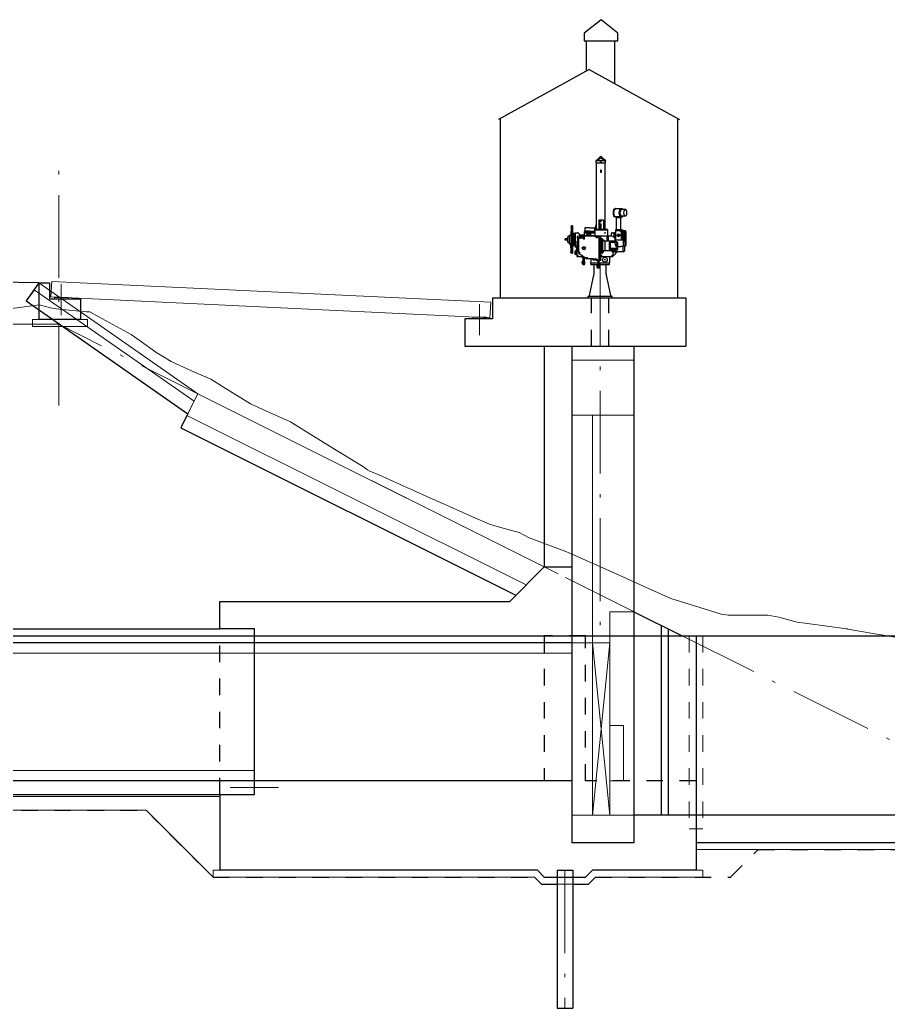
# Model space of a CAD drawing. Header units: millimetres. Extents: x -2078669 to -1085629, y -5987148 to 310365.
# Drawn here: x -1162887 to -1131417, y -4349648 to -4313811 of the extents above; entities that cross this region are included whole.
import ezdxf

# ---------------------------------------------------------------- set-up
doc = ezdxf.new("R2010")
doc.units = ezdxf.units.MM
doc.header["$LTSCALE"] = 500
doc.linetypes.add('SXF_一点短鎖線', pattern=[9.25, 6, -1.5, 0.25, -1.5])
doc.linetypes.add('SXF_跳び破線', pattern=[12, 6, -6])
for name, color, linetype, lineweight in [('D-BGD', 7, 'Continuous', 13), ('D-BMK', 2, 'SXF_一点短鎖線', 13), ('D-BYP-STR4', 6, 'Continuous', 25), ('D-BYP-STR6', 2, 'SXF_一点短鎖線', 13), ('D-BYP-STR7', 2, 'Continuous', 13), ('D-BYP-STR8', 5, 'Continuous', 25), ('D-STR', 1, 'Continuous', 25), ('D-STR-STR2', 7, 'Continuous', 13), ('D-STR-STR8', 1, 'Continuous', 25), ('D-STR-STR9', 1, 'Continuous', 25), ('D-STR-STRA', 6, 'Continuous', 25), ('D-STR-STRC', 7, 'Continuous', 13)]:
    doc.layers.add(name, color=color, linetype=linetype, lineweight=lineweight)

# ---------------------------------------------------------------- blocks, each defined once
blk = doc.blocks.new('管理橋受台')
at = {"layer": 'D-BYP-STR7'}
blk.add_lwpolyline([(690527, -612810), (690627, -612810), (690627, -612910), (689827, -612910), (689827, -612810), (689927, -612810)], dxfattribs=at)
at = {"layer": 'D-STR', "ltscale": 0.01}
blk.add_lwpolyline([(690077, -612510), (690527, -612510), (690527, -612810), (689927, -612810), (689927, -612280), (690077, -612280)], close=True, dxfattribs=at)

msp = doc.modelspace()

# ---------------------------------------------------------------- linework, layer by layer
at = {"layer": 'D-BGD', "linetype": 'Continuous', "lineweight": 13}
msp.add_lwpolyline([(-1130366.4, -4336336.2), (-1131453, -4336147.8), (-1131971.9, -4336057.8), (-1132874.6, -4335901.3), (-1132887.4, -4335899), (-1132894.8, -4335895.8), (-1132922, -4335893), (-1134336.6, -4335699.9), (-1134718.5, -4335647.8), (-1135382.9, -4335466.3), (-1135778.4, -4335397.8), (-1136549.6, -4335397.8), (-1137220.2, -4335397.8), (-1137465.1, -4335355.3), (-1137891.2, -4335223.2), (-1139296.2, -4334787.8), (-1140103.7, -4334427.2), (-1140211.7, -4334379), (-1140399.5, -4334295.2), (-1141545.5, -4333783.5), (-1142907.8, -4333175.4), (-1142958.3, -4333152.8), (-1142987.3, -4333139.8), (-1143094.9, -4333091.8), (-1144429.1, -4332594.5), (-1144789.3, -4332397.8), (-1145416, -4332226.6), (-1145704.9, -4332147.8), (-1145870.9, -4332102.4), (-1146485.9, -4331827.9), (-1147312.7, -4331458.7), (-1147535.9, -4331359.1), (-1147924.3, -4331185.7), (-1148754.5, -4330815), (-1149876.9, -4330313.9), (-1150196.3, -4330171.3), (-1150282.5, -4330132.8), (-1150432.6, -4330024.8), (-1151638.1, -4329277.6), (-1152940.9, -4328470.1), (-1153079.9, -4328383.9), (-1153944.7, -4327997.8), (-1154521.7, -4327740.2), (-1155449.1, -4327165.3), (-1155775.7, -4326962.9), (-1155963.5, -4326846.5), (-1156658.8, -4326536.1), (-1157405.3, -4326202.8), (-1157957.4, -4325860.5), (-1158522.3, -4325454.1), (-1158847.1, -4325220.4), (-1160049.8, -4324563.6), (-1160353.4, -4324397.8), (-1160465.7, -4324397.8), (-1161476.5, -4324297), (-1161730.6, -4324271.7), (-1162184.5, -4324147.8), (-1163172.4, -4324282.7)], dxfattribs=at)
at = {"layer": 'D-BMK', "linetype": 'SXF_一点短鎖線'}
for p, q in [((-1161476.5, -4327792.9), (-1161476.5, -4318682.2)), ((-1143131.5, -4344647.8), (-1143131.5, -4349647.8))]:
    msp.add_line(p, q, dxfattribs=at)
at = {"layer": 'D-BYP-STR4'}
for p, q in [((-1143419, -4344647.8), (-1143419, -4349647.8)), ((-1143419, -4344647.8), (-1142844, -4344647.8)), ((-1142844, -4344647.8), (-1142844, -4349647.8)), ((-1143419, -4349647.8), (-1142844, -4349647.8))]:
    msp.add_line(p, q, dxfattribs=at)
at = {"layer": 'D-BYP-STR6', "linetype": 'SXF_一点短鎖線'}
msp.add_lwpolyline([(-1123881.5, -4343647.8), (-1143376.5, -4333900.3), (-1161476.5, -4324850.3), (-1178976.5, -4324850.3), (-1243902.2, -4342397.8)], dxfattribs=at)
at = {"layer": 'D-BYP-STR7'}
for p, q in [((-1210881.5, -4341972.8), (-1155632.2, -4341972.8)), ((-1168882.2, -4342472.8), (-1158307.2, -4342472.8)), ((-1158307.2, -4342472.8), (-1155882.2, -4344897.8)), ((-1125735, -4343897.8), (-1138381.5, -4343897.8)), ((-1155632.2, -4344647.8), (-1155882.2, -4344647.8)), ((-1155882.2, -4344897.8), (-1155882.2, -4344647.8)), ((-1144235, -4344897.8), (-1155882.2, -4344897.8)), ((-1144235, -4344897.8), (-1143985, -4345147.8)), ((-1142277.9, -4345147.8), (-1142027.9, -4344897.8)), ((-1138131.5, -4344897.8), (-1142027.9, -4344897.8)), ((-1138131.5, -4344647.8), (-1138381.5, -4344647.8)), ((-1138131.5, -4344647.8), (-1138131.5, -4344897.8)), ((-1143985, -4345147.8), (-1142277.9, -4345147.8))]:
    msp.add_line(p, q, dxfattribs=at)
at = {"layer": 'D-BYP-STR8'}
for p, q in [((-1141824.9, -4313810.5), (-1142433.5, -4314300.2)), ((-1141213.5, -4314296.8), (-1141824.9, -4313810.5)), ((-1142433.5, -4314300.2), (-1142433.5, -4314575.2)), ((-1141212.8, -4314571.8), (-1141213.5, -4314296.8)), ((-1142433.5, -4314575.2), (-1141212.8, -4314571.8)), ((-1142366.7, -4314575), (-1142366.8, -4315680.2)), ((-1141336.7, -4314572.8), (-1141336.8, -4316133.1)), ((-1142256.5, -4315618.5), (-1145536.5, -4317431.5)), ((-1142256.5, -4315618.5), (-1138976.5, -4317431.5)), ((-1145469, -4323897.8), (-1145469, -4317394.2)), ((-1139044, -4323897.8), (-1139044, -4317394.2)), ((-1141998, -4318981.5), (-1141998, -4318925.3)), ((-1141995, -4318981.5), (-1141998, -4318981.5)), ((-1141831.2, -4318759), (-1141995, -4318922.8)), ((-1141995, -4318922.8), (-1141953.4, -4318881.2)), ((-1141970, -4318922.8), (-1141995, -4318922.8)), ((-1141995, -4318997.8), (-1141995, -4318922.8)), ((-1141995, -4318981.6), (-1141995, -4318922.9)), ((-1141995, -4318997.8), (-1141667.5, -4318997.8)), ((-1141994.2, -4318917.3), (-1141955.6, -4318879)), ((-1141937, -4318917.8), (-1141989.9, -4318917.8)), ((-1141675, -4318922.8), (-1141987.5, -4318922.8)), ((-1141987.5, -4321400.3), (-1141987.5, -4318997.8)), ((-1141965, -4318917.8), (-1141970, -4318922.8)), ((-1141955.6, -4318879), (-1141953.4, -4318881.2)), ((-1141831.2, -4318812), (-1141937, -4318917.8)), ((-1141831.2, -4318759), (-1141667.5, -4318922.8)), ((-1141831.2, -4318812), (-1141725.5, -4318917.8)), ((-1141725.5, -4318917.8), (-1141672.5, -4318917.8)), ((-1141706.9, -4318879), (-1141709.1, -4318881.2)), ((-1141667.5, -4318922.8), (-1141709.1, -4318881.2)), ((-1141668.2, -4318917.3), (-1141706.9, -4318879)), ((-1141697.5, -4318917.8), (-1141692.5, -4318922.8)), ((-1141692.5, -4318922.8), (-1141667.5, -4318922.8)), ((-1141675, -4321400.3), (-1141675, -4318997.8)), ((-1141667.5, -4318997.8), (-1141667.5, -4318922.8)), ((-1141667.5, -4318981.6), (-1141667.5, -4318922.9)), ((-1141667.5, -4318981.5), (-1141664.5, -4318981.5)), ((-1141664.5, -4318981.5), (-1141664.5, -4318925.3)), ((-1141838.7, -4319260.3), (-1141838.7, -4319335.3)), ((-1141823.7, -4319260.3), (-1141823.7, -4319335.3)), ((-1141995.5, -4320441.5), (-1141995.5, -4320904)), ((-1141987.5, -4320441.5), (-1141995.5, -4320441.5)), ((-1141987.5, -4320904), (-1141987.5, -4320441.5)), ((-1141283.6, -4320656.6), (-1141300.5, -4320656.6)), ((-1141062.8, -4320659.1), (-1141283.6, -4320659.1)), ((-1140945.9, -4320684.1), (-1141066.5, -4320684.1)), ((-1142012.5, -4321250.3), (-1142035, -4321362.8)), ((-1141987.5, -4321250.3), (-1142012.5, -4321250.3)), ((-1141995.5, -4320904), (-1141987.5, -4320904)), ((-1141740.5, -4321072.8), (-1141903, -4321072.8)), ((-1141903, -4321072.8), (-1141903, -4321422.8)), ((-1141838.7, -4321400.3), (-1141838.7, -4321250.3)), ((-1141823.7, -4321250.3), (-1141838.7, -4321250.3)), ((-1141823.7, -4321400.3), (-1141823.7, -4321250.3)), ((-1141740.5, -4321072.8), (-1141740.5, -4321422.8)), ((-1141283.6, -4320961.6), (-1141301, -4320961.6)), ((-1141291.2, -4320964.1), (-1141291.2, -4320961.6)), ((-1141291.2, -4320964.1), (-1141081.2, -4320964.1)), ((-1141291.2, -4320964.1), (-1141081.2, -4320964.1)), ((-1141291.2, -4320964.1), (-1141291.2, -4320979.1)), ((-1141288.7, -4320981.6), (-1141186.2, -4320981.6)), ((-1141062.8, -4320959.1), (-1141283.6, -4320959.1)), ((-1141261.2, -4321406.5), (-1141261.2, -4320984)), ((-1141186.2, -4320981.6), (-1141083.7, -4320981.6)), ((-1141111.2, -4321406.5), (-1141111.2, -4320984)), ((-1141081.2, -4320964.1), (-1141081.2, -4320959.1)), ((-1141081.2, -4320964.1), (-1141081.2, -4320979.1)), ((-1140945.9, -4320934.1), (-1141066.5, -4320934.1)), ((-1142913.7, -4321303.2), (-1142913.7, -4321333)), ((-1142913.7, -4321303.2), (-1142908.7, -4321303.2)), ((-1142913.7, -4321333), (-1142908.7, -4321333)), ((-1142906.7, -4321334), (-1142912.9, -4321596.9)), ((-1142906.2, -4321286), (-1142906.2, -4322256.3)), ((-1142868.7, -4321278.5), (-1142898.7, -4321278.5)), ((-1142861.2, -4321286), (-1142861.2, -4322271)), ((-1142861.2, -4321338.5), (-1142853.7, -4321616)), ((-1142846.2, -4322016), (-1142846.2, -4321541)), ((-1142831.2, -4321541), (-1142846.2, -4321541)), ((-1142831.2, -4321541), (-1142831.2, -4322016)), ((-1142818.7, -4321562.3), (-1142816.2, -4321559.8)), ((-1142818.7, -4321562.3), (-1142818.7, -4321994.8)), ((-1142806.2, -4321559.8), (-1142816.2, -4321559.8)), ((-1142803.7, -4321562.3), (-1142806.2, -4321559.8)), ((-1142803.7, -4321562.3), (-1142803.7, -4321994.8)), ((-1142776.2, -4321624.8), (-1142776.2, -4321546)), ((-1142771.2, -4321541), (-1142756.2, -4321541)), ((-1142758.7, -4321541), (-1142758.7, -4322016)), ((-1142758.7, -4321541), (-1142658.7, -4321541)), ((-1142621.2, -4321578.5), (-1142621.2, -4321612.8)), ((-1142621.2, -4321612.8), (-1142621.2, -4321707.8)), ((-1142602.5, -4321610.3), (-1142433.7, -4321610.3)), ((-1142602.5, -4321612.8), (-1142602.5, -4321610.3)), ((-1142515, -4321610.3), (-1142433.7, -4321610.3)), ((-1142515, -4321635.3), (-1142515, -4321610.3)), ((-1142433.7, -4321492.8), (-1142433.7, -4321515.3)), ((-1142046.2, -4321515.3), (-1142433.7, -4321515.3)), ((-1142191.2, -4321515.3), (-1142433.7, -4321515.3)), ((-1142433.7, -4321515.3), (-1142433.7, -4321647.8)), ((-1142431.2, -4321490.3), (-1142377.4, -4321490.3)), ((-1142426.2, -4321540.3), (-1142358.7, -4321540.3)), ((-1142422.7, -4321488.3), (-1142415.3, -4321478.5)), ((-1142413.7, -4321375.3), (-1142413.7, -4321473.9)), ((-1142240, -4321477.8), (-1142413.7, -4321477.8)), ((-1142411.2, -4321502.8), (-1142240, -4321502.8)), ((-1142240, -4321352.8), (-1142391.2, -4321352.8)), ((-1142370.7, -4321483.4), (-1142379.7, -4321500.1)), ((-1142333.7, -4321565.3), (-1142333.7, -4321647.8)), ((-1142320.6, -4321577.8), (-1142319.5, -4321575.9)), ((-1142319.5, -4321579.6), (-1142320.6, -4321577.8)), ((-1142319.5, -4321575.9), (-1142318.4, -4321574)), ((-1142318.4, -4321581.5), (-1142319.5, -4321579.6)), ((-1142314.1, -4321574), (-1142318.4, -4321574)), ((-1142314.1, -4321581.5), (-1142318.4, -4321581.5)), ((-1142314.1, -4321574), (-1142313, -4321575.9)), ((-1142313, -4321579.6), (-1142314.1, -4321581.5)), ((-1142313, -4321575.9), (-1142311.9, -4321577.8)), ((-1142311.9, -4321577.8), (-1142313, -4321579.6)), ((-1142275, -4321530.6), (-1142273.1, -4321529.5)), ((-1142275, -4321534.9), (-1142275, -4321530.6)), ((-1142273.1, -4321536), (-1142275, -4321534.9)), ((-1142273.1, -4321529.5), (-1142271.2, -4321528.4)), ((-1142271.2, -4321537.1), (-1142273.1, -4321536)), ((-1142271.2, -4321528.4), (-1142269.4, -4321529.5)), ((-1142269.4, -4321536), (-1142271.2, -4321537.1)), ((-1142269.4, -4321529.5), (-1142267.5, -4321530.6)), ((-1142267.5, -4321534.9), (-1142269.4, -4321536)), ((-1142267.5, -4321534.9), (-1142267.5, -4321530.6)), ((-1142240, -4321352.8), (-1142088.7, -4321352.8)), ((-1142240, -4321477.8), (-1142066.2, -4321477.8)), ((-1142068.7, -4321502.8), (-1142240, -4321502.8)), ((-1142230.6, -4321577.8), (-1142229.5, -4321575.9)), ((-1142229.5, -4321579.6), (-1142230.6, -4321577.8)), ((-1142229.5, -4321575.9), (-1142228.4, -4321574)), ((-1142228.4, -4321581.5), (-1142229.5, -4321579.6)), ((-1142228.4, -4321574), (-1142224.1, -4321574)), ((-1142228.4, -4321581.5), (-1142224.1, -4321581.5)), ((-1142224.1, -4321574), (-1142223, -4321575.9)), ((-1142223, -4321579.6), (-1142224.1, -4321581.5)), ((-1142223, -4321575.9), (-1142221.9, -4321577.8)), ((-1142221.9, -4321577.8), (-1142223, -4321579.6)), ((-1142208.7, -4321565.3), (-1142208.7, -4321647.8)), ((-1142183.7, -4321540.3), (-1142053.7, -4321540.3)), ((-1142109.2, -4321483.4), (-1142100.3, -4321500.1)), ((-1142048.7, -4321490.3), (-1142102.6, -4321490.3)), ((-1142066.2, -4321375.3), (-1142066.2, -4321473.9)), ((-1142066.2, -4321400.3), (-1141591.2, -4321400.3)), ((-1142066.2, -4321422.8), (-1141591.2, -4321422.8)), ((-1142066.2, -4321422.8), (-1141591.2, -4321422.8)), ((-1142057.2, -4321488.3), (-1142064.7, -4321478.5)), ((-1142046.2, -4321492.8), (-1142046.2, -4321515.3)), ((-1142046.2, -4321515.3), (-1142046.2, -4321647.8)), ((-1142035, -4321400.3), (-1142035, -4321362.8)), ((-1141823.7, -4321362.8), (-1141838.7, -4321362.8)), ((-1141591.2, -4321422.8), (-1141591.2, -4321400.3)), ((-1141591.2, -4321422.8), (-1141591.2, -4321625.3)), ((-1141451.2, -4321555.3), (-1141451.2, -4321648.1)), ((-1141426.2, -4321530.3), (-1141366.2, -4321530.3)), ((-1141366.2, -4321526.5), (-1141366.2, -4321692)), ((-1141366.2, -4321526.5), (-1141311.2, -4321526.5)), ((-1141311.2, -4321800.3), (-1141311.2, -4321526.5)), ((-1141303.7, -4321489), (-1141303.7, -4321800.3)), ((-1141293.7, -4321426.5), (-1141048.7, -4321426.5)), ((-1141293.7, -4321463.5), (-1141293.7, -4321426.5)), ((-1141291.2, -4321426.5), (-1141291.2, -4321411.5)), ((-1141291.2, -4321426.5), (-1141081.2, -4321426.5)), ((-1141291.2, -4321426.5), (-1141081.2, -4321426.5)), ((-1141288.7, -4321409), (-1141186.2, -4321409)), ((-1141123.7, -4321459), (-1141273.7, -4321459)), ((-1141186.2, -4321409), (-1141083.7, -4321409)), ((-1141066.2, -4321445.3), (-1141123.7, -4321459)), ((-1141123.7, -4321485.7), (-1141123.7, -4321459)), ((-1141066.2, -4321472), (-1141123.7, -4321485.7)), ((-1141123.7, -4321485.7), (-1141086.2, -4321485.7)), ((-1141086.2, -4321485.7), (-1141066.2, -4321472)), ((-1141086.2, -4321800.3), (-1141086.2, -4321485.7)), ((-1141081.2, -4321426.5), (-1141081.2, -4321411.5)), ((-1141080.4, -4321437.8), (-1141080.4, -4321426.5)), ((-1141048.7, -4321445.3), (-1141072.9, -4321445.3)), ((-1141066.2, -4321800.3), (-1141066.2, -4321445.3)), ((-1141048.7, -4321800.3), (-1141048.7, -4321426.5)), ((-1141048.7, -4321782.1), (-1141048.7, -4321445.3)), ((-1141021.2, -4321445.3), (-1141048.7, -4321445.3)), ((-1140948.7, -4321476.5), (-1141048.7, -4321476.5)), ((-1141033.7, -4321507.8), (-1141033.7, -4321800.3)), ((-1141020.6, -4321508.3), (-1141031.2, -4321511.1)), ((-1141018.7, -4321505.9), (-1141018.7, -4321447.8)), ((-1140998.7, -4321464), (-1141018.7, -4321453.3)), ((-1140998.7, -4321464), (-1140998.7, -4321818.1)), ((-1140948.7, -4321464), (-1140998.7, -4321464)), ((-1140936.2, -4321989), (-1140936.2, -4321489)), ((-1140923.7, -4321489), (-1140923.7, -4321782.1)), ((-1143031.2, -4321751), (-1143123.2, -4321751)), ((-1143123.2, -4321806), (-1143123.2, -4321751)), ((-1143031.2, -4321806), (-1143123.2, -4321806)), ((-1143031.2, -4321875.8), (-1143031.2, -4321681.2)), ((-1142981.2, -4321656), (-1143020.2, -4321666.7)), ((-1142981.2, -4321901), (-1143020.2, -4321890.3)), ((-1142968.7, -4321656), (-1142981.2, -4321656)), ((-1142968.7, -4321901), (-1142981.2, -4321901)), ((-1142963.7, -4321941), (-1142963.7, -4321616)), ((-1142963.7, -4321616), (-1142948.7, -4321616)), ((-1142963.7, -4321941), (-1142948.7, -4321941)), ((-1142948.7, -4321941), (-1142948.7, -4321616)), ((-1142906.2, -4321616), (-1142948.7, -4321616)), ((-1142948.7, -4321941), (-1142948.7, -4321801.5)), ((-1142906.2, -4321941), (-1142948.7, -4321941)), ((-1142906.7, -4322223), (-1142912.9, -4321960.1)), ((-1142853.7, -4321616), (-1142861.2, -4321616)), ((-1142861.2, -4322218.5), (-1142853.7, -4321941)), ((-1142853.7, -4321941), (-1142861.2, -4321941)), ((-1142846.2, -4321623.5), (-1142846.2, -4321933.5)), ((-1142831.2, -4321749.8), (-1142823.7, -4321749.8)), ((-1142831.2, -4321807.3), (-1142823.7, -4321807.3)), ((-1142823.7, -4321674.8), (-1142821.2, -4321672.3)), ((-1142823.7, -4321674.8), (-1142823.7, -4321882.3)), ((-1142823.7, -4321882.3), (-1142821.2, -4321884.8)), ((-1142821.2, -4321672.3), (-1142818.7, -4321672.3)), ((-1142821.2, -4321884.8), (-1142818.7, -4321884.8)), ((-1142803.7, -4321922.3), (-1142803.7, -4321634.8)), ((-1142786.2, -4321634.8), (-1142803.7, -4321634.8)), ((-1142786.2, -4321922.3), (-1142803.7, -4321922.3)), ((-1142776.2, -4321932.3), (-1142776.2, -4322011)), ((-1142696.2, -4321844.5), (-1142696.2, -4322397.8)), ((-1142683.7, -4321713.6), (-1142681.2, -4321713.6)), ((-1142683.7, -4321832), (-1142674.9, -4321832)), ((-1142678.7, -4321964), (-1142681.2, -4321966.5)), ((-1142681.2, -4322079), (-1142681.2, -4321966.5)), ((-1142666.2, -4321964), (-1142678.7, -4321964)), ((-1142676.2, -4321666.3), (-1142676.2, -4321827.8)), ((-1142675.2, -4321866.5), (-1142676.2, -4321867.5)), ((-1142676.2, -4321867.5), (-1142676.2, -4321890.5)), ((-1142676.2, -4321890.5), (-1142675.2, -4321891.5)), ((-1142661.2, -4321866.5), (-1142675.2, -4321866.5)), ((-1142675.2, -4321866.5), (-1142675.2, -4321891.5)), ((-1142675.2, -4321891.5), (-1142661.2, -4321891.5)), ((-1142673, -4321938.4), (-1142673.7, -4321939.1)), ((-1142673.7, -4321939.1), (-1142673.7, -4321958.9)), ((-1142673.7, -4321958.9), (-1142673, -4321959.6)), ((-1142673, -4321938.4), (-1142661.2, -4321938.4)), ((-1142673, -4321938.4), (-1142673, -4321959.6)), ((-1142673, -4321959.6), (-1142661.2, -4321959.6)), ((-1142641.2, -4321835.3), (-1142668.7, -4321835.3)), ((-1142661.2, -4321862.8), (-1142658.7, -4321860.3)), ((-1142661.2, -4322182.8), (-1142661.2, -4321862.8)), ((-1142658.7, -4321860.3), (-1142646.2, -4321860.3)), ((-1142646.2, -4321857.8), (-1142646.2, -4322187.8)), ((-1142641.2, -4321707.8), (-1142641.2, -4322247.8)), ((-1142553.7, -4321707.8), (-1142641.2, -4321707.8)), ((-1142613.7, -4321620.3), (-1142610, -4321620.3)), ((-1142596.2, -4321647.8), (-1142433.7, -4321647.8)), ((-1142451.2, -4321722.8), (-1142586.2, -4321722.8)), ((-1142553.7, -4321707.8), (-1142553.7, -4321715.3)), ((-1142546.2, -4321692.8), (-1142546.2, -4321707.8)), ((-1142546.2, -4321710.3), (-1142546.2, -4321707.8)), ((-1142446.2, -4321672.8), (-1142526.2, -4321672.8)), ((-1142046.2, -4321647.8), (-1142433.7, -4321647.8)), ((-1142433.7, -4321647.8), (-1142046.2, -4321647.8)), ((-1142433.7, -4321647.8), (-1142046.2, -4321647.8)), ((-1142433.7, -4321647.8), (-1142433.7, -4321705.3)), ((-1142275, -4321620.6), (-1142273.1, -4321619.5)), ((-1142275, -4321620.6), (-1142275, -4321624.9)), ((-1142273.1, -4321626), (-1142275, -4321624.9)), ((-1142273.1, -4321619.5), (-1142271.2, -4321618.4)), ((-1142271.2, -4321627.1), (-1142273.1, -4321626)), ((-1142271.2, -4321618.4), (-1142269.4, -4321619.5)), ((-1142269.4, -4321626), (-1142271.2, -4321627.1)), ((-1142269.4, -4321619.5), (-1142267.5, -4321620.6)), ((-1142267.5, -4321624.9), (-1142269.4, -4321626)), ((-1142267.5, -4321620.6), (-1142267.5, -4321624.9)), ((-1142046.2, -4321647.8), (-1141452, -4321647.8)), ((-1142046.2, -4321647.8), (-1142046.2, -4321660.3)), ((-1142033.7, -4321672.8), (-1141866.2, -4321672.8)), ((-1141908.7, -4321680.3), (-1141908.7, -4322527.8)), ((-1141903.7, -4321680.3), (-1141903.7, -4322527.8)), ((-1141866.2, -4321672.8), (-1141866.2, -4322535.3)), ((-1141833.7, -4321672.8), (-1141866.2, -4321672.8)), ((-1141828.7, -4322530.3), (-1141828.7, -4321677.8)), ((-1141821.2, -4321752.8), (-1141818.7, -4321752.8)), ((-1141818.7, -4321752.8), (-1141818.7, -4322267.8)), ((-1141788.7, -4321754), (-1141818.7, -4321754)), ((-1141818.7, -4321847.8), (-1141818.7, -4321754)), ((-1141788.7, -4321754), (-1141786.2, -4321756.5)), ((-1141786.2, -4321756.5), (-1141786.2, -4322264)), ((-1141756.2, -4321760.3), (-1141786.2, -4321760.3)), ((-1141786.2, -4322260.3), (-1141786.2, -4321760.3)), ((-1141756.2, -4322260.3), (-1141756.2, -4321760.3)), ((-1141756.2, -4321784), (-1141732.7, -4321784)), ((-1141756.2, -4321824), (-1141756.2, -4321784)), ((-1141732.7, -4321824), (-1141756.2, -4321824)), ((-1141311.2, -4321835.3), (-1141756.2, -4321835.3)), ((-1141732.7, -4321784), (-1141731.2, -4321785.5)), ((-1141732.7, -4321784), (-1141732.7, -4321824)), ((-1141731.2, -4321822.5), (-1141732.7, -4321824)), ((-1141731.2, -4321785.5), (-1141731.2, -4321822.5)), ((-1141681.2, -4321835.3), (-1141681.2, -4322185.3)), ((-1141618.7, -4321666.3), (-1141618.7, -4321827.8)), ((-1141571.2, -4321835.3), (-1141611.2, -4321835.3)), ((-1141563.7, -4321666.3), (-1141563.7, -4321827.8)), ((-1141517.5, -4322143.6), (-1141517.5, -4321885.3)), ((-1141255, -4321860.3), (-1141492.5, -4321860.3)), ((-1141492.5, -4321916.5), (-1141467.5, -4321891.5)), ((-1141492.5, -4321916.5), (-1141492.5, -4322104)), ((-1141280, -4321891.5), (-1141467.5, -4321891.5)), ((-1141311.2, -4321949), (-1141311.2, -4321800.3)), ((-1141017.5, -4321800.3), (-1141311.2, -4321800.3)), ((-1141311.2, -4321800.3), (-1141311.2, -4321860.3)), ((-1141303.7, -4321956.5), (-1141303.7, -4321989)), ((-1141280, -4321891.5), (-1141255, -4321916.5)), ((-1141255, -4321916.5), (-1141255, -4322104)), ((-1141230, -4321885.3), (-1141230, -4322143.6)), ((-1141017.5, -4321800.3), (-1140967.5, -4321847.8)), ((-1141017.5, -4321800.3), (-1141017.5, -4322010.3)), ((-1140967.5, -4321847.8), (-1140967.5, -4322010.3)), ((-1140923.7, -4321782.1), (-1140923.7, -4321989)), ((-1142913.7, -4322224), (-1142908.7, -4322224)), ((-1142913.7, -4322253.8), (-1142913.7, -4322224)), ((-1142913.7, -4322253.8), (-1142908.7, -4322253.8)), ((-1142906.2, -4322271), (-1142906.2, -4322218.5)), ((-1142868.7, -4322278.5), (-1142898.7, -4322278.5)), ((-1142861.2, -4322271), (-1142861.2, -4322218.5)), ((-1142831.2, -4322016), (-1142846.2, -4322016)), ((-1142818.7, -4321994.8), (-1142816.2, -4321997.3)), ((-1142806.2, -4321997.3), (-1142816.2, -4321997.3)), ((-1142803.7, -4321994.8), (-1142806.2, -4321997.3)), ((-1142773.7, -4322195.3), (-1142773.7, -4322312.8)), ((-1142773.7, -4322195.3), (-1142731.2, -4322195.3)), ((-1142773.7, -4322312.8), (-1142731.2, -4322312.8)), ((-1142771.2, -4322016), (-1142756.2, -4322016)), ((-1142758.7, -4322016), (-1142707.3, -4322016)), ((-1142756.2, -4322045.3), (-1142756.2, -4322016)), ((-1142703.7, -4322052.8), (-1142748.7, -4322052.8)), ((-1142731.2, -4322147.8), (-1142731.2, -4322322.8)), ((-1142731.2, -4322147.8), (-1142708.7, -4322147.8)), ((-1142731.2, -4322322.8), (-1142708.7, -4322322.8)), ((-1142708.7, -4322054), (-1142708.7, -4322166.5)), ((-1142681.2, -4322079), (-1142678.7, -4322081.5)), ((-1142666.2, -4322081.5), (-1142678.7, -4322081.5)), ((-1142675.2, -4322154), (-1142676.2, -4322155)), ((-1142676.2, -4322155), (-1142676.2, -4322178)), ((-1142676.2, -4322178), (-1142675.2, -4322179)), ((-1142661.2, -4322154), (-1142675.2, -4322154)), ((-1142675.2, -4322154), (-1142675.2, -4322179)), ((-1142675.2, -4322179), (-1142661.2, -4322179)), ((-1142673, -4322085.9), (-1142673.7, -4322086.6)), ((-1142673.7, -4322086.6), (-1142673.7, -4322106.4)), ((-1142673.7, -4322106.4), (-1142673, -4322107.1)), ((-1142673, -4322085.9), (-1142661.2, -4322085.9)), ((-1142673, -4322085.9), (-1142673, -4322107.1)), ((-1142673, -4322107.1), (-1142661.2, -4322107.1)), ((-1142661.2, -4322182.8), (-1142658.7, -4322185.3)), ((-1142658.7, -4322185.3), (-1142646.2, -4322185.3)), ((-1142628.5, -4322272.3), (-1142351, -4322467.3)), ((-1141821.2, -4322267.8), (-1141818.7, -4322267.8)), ((-1141788.7, -4322266.5), (-1141818.7, -4322266.5)), ((-1141786.2, -4322264), (-1141788.7, -4322266.5)), ((-1141786.2, -4322260.3), (-1141756.2, -4322260.3)), ((-1141440.2, -4322185.3), (-1141756.2, -4322185.3)), ((-1141732.7, -4322196.5), (-1141756.2, -4322196.5)), ((-1141756.2, -4322196.5), (-1141756.2, -4322236.5)), ((-1141756.2, -4322236.5), (-1141732.7, -4322236.5)), ((-1141732.7, -4322236.5), (-1141732.7, -4322196.5)), ((-1141731.2, -4322198), (-1141732.7, -4322196.5)), ((-1141732.7, -4322236.5), (-1141731.2, -4322235)), ((-1141731.2, -4322235), (-1141731.2, -4322198)), ((-1141492.5, -4322079), (-1141467.5, -4322104)), ((-1141492.5, -4322104), (-1141467.5, -4322129)), ((-1141492.5, -4322153.6), (-1141255, -4322153.6)), ((-1141255, -4322168.6), (-1141492.5, -4322168.6)), ((-1141280, -4322104), (-1141467.5, -4322104)), ((-1141467.5, -4322104), (-1141467.5, -4322129)), ((-1141467.5, -4322129), (-1141280, -4322129)), ((-1141441.5, -4322168.6), (-1141439, -4322200.6)), ((-1141402.2, -4322204), (-1141435.3, -4322204)), ((-1141418.7, -4322204), (-1141416.8, -4322228.4)), ((-1141338.2, -4322235.3), (-1141409.3, -4322235.3)), ((-1141395.9, -4322168.6), (-1141398.5, -4322200.6)), ((-1141350.2, -4322185.3), (-1141397.2, -4322185.3)), ((-1141391.2, -4322235.3), (-1141391.2, -4322397.8)), ((-1141351.6, -4322168.6), (-1141349, -4322200.6)), ((-1141345.3, -4322204), (-1141312.2, -4322204)), ((-1141328.7, -4322204), (-1141330.7, -4322228.4)), ((-1141311.2, -4322220.3), (-1141311.2, -4322203.9)), ((-1141017.5, -4322220.3), (-1141311.2, -4322220.3)), ((-1141305.9, -4322168.6), (-1141308.5, -4322200.6)), ((-1141255, -4322079), (-1141280, -4322104)), ((-1141280, -4322104), (-1141280, -4322129)), ((-1141255, -4322104), (-1141280, -4322129)), ((-1141268.7, -4322019), (-1141273.7, -4322019)), ((-1141261.2, -4322039), (-1141261.2, -4322026.5)), ((-1141111.2, -4322039), (-1141261.2, -4322039)), ((-1141032.5, -4322032.8), (-1141105, -4322032.8)), ((-1141021.2, -4322032.8), (-1141032.5, -4322032.8)), ((-1140998.7, -4322014), (-1141018.7, -4322024.7)), ((-1141018.7, -4322024.7), (-1141018.7, -4322030.3)), ((-1141017.5, -4322220.3), (-1141017.5, -4322010.3)), ((-1141017.5, -4322220.3), (-1140967.5, -4322172.8)), ((-1140967.5, -4322014), (-1140998.7, -4322014)), ((-1140948.7, -4322001.5), (-1140967.5, -4322001.5)), ((-1140967.5, -4322172.8), (-1140967.5, -4322010.3)), ((-1140948.7, -4322014), (-1140967.5, -4322014)), ((-1142696.2, -4322397.8), (-1142446.2, -4322397.8)), ((-1142515, -4322410.3), (-1142515, -4322417.8)), ((-1142515, -4322417.8), (-1142421.5, -4322417.8)), ((-1142513.7, -4322567.3), (-1142513.7, -4322589.3)), ((-1142513.7, -4322639.2), (-1142513.7, -4322661.2)), ((-1142511.3, -4322564.8), (-1142496.2, -4322564.3)), ((-1142511.3, -4322663.7), (-1142496.2, -4322664.3)), ((-1142508.9, -4322591.9), (-1142494.9, -4322591.9)), ((-1142508.9, -4322636.6), (-1142494.9, -4322636.6)), ((-1142490.2, -4322588.9), (-1142496.2, -4322564.3)), ((-1142490.2, -4322639.6), (-1142496.2, -4322664.3)), ((-1142490.2, -4322588.9), (-1142490.2, -4322639.6)), ((-1142490.2, -4322588.9), (-1142485, -4322589.1)), ((-1142490.2, -4322639.6), (-1142480, -4322639.3)), ((-1142485, -4322584.3), (-1142485, -4322596.8)), ((-1142485, -4322584.3), (-1142461.9, -4322584.3)), ((-1142485, -4322589.7), (-1142461.9, -4322589.7)), ((-1142485, -4322596.8), (-1142459.7, -4322596.8)), ((-1142480, -4322596.8), (-1142480, -4322639.3)), ((-1142480, -4322598.6), (-1142476, -4322598.6)), ((-1142480, -4322629.9), (-1142476, -4322629.9)), ((-1142476, -4322598.6), (-1142476, -4322629.9)), ((-1142476, -4322600.5), (-1142472.5, -4322600.5)), ((-1142476, -4322628), (-1142472.5, -4322628)), ((-1142472.5, -4322561.8), (-1142420, -4322561.8)), ((-1142472.5, -4322561.8), (-1142472.5, -4322584.3)), ((-1142472.5, -4322596.8), (-1142472.5, -4322671.8)), ((-1142472.5, -4322671.8), (-1142420, -4322671.8)), ((-1142467.9, -4322561.8), (-1142467.9, -4322417.8)), ((-1142467.9, -4322561.8), (-1142424.6, -4322561.8)), ((-1142425, -4322671.8), (-1142467.4, -4322671.8)), ((-1142446.2, -4322671.8), (-1142467.4, -4322694.3)), ((-1142467.4, -4322671.8), (-1142446.2, -4322694.3)), ((-1142467.4, -4322694.3), (-1142467.4, -4322671.8)), ((-1142461.9, -4322584.3), (-1142461.9, -4322596.8)), ((-1142446.2, -4322581.8), (-1142446.2, -4322561.8)), ((-1142446.2, -4322651.8), (-1142446.2, -4322671.8)), ((-1142425, -4322671.8), (-1142446.2, -4322694.3)), ((-1142425, -4322694.3), (-1142446.2, -4322671.8)), ((-1142425, -4322694.3), (-1142425, -4322671.8)), ((-1142424.6, -4322561.8), (-1142424.6, -4322417.8)), ((-1142420, -4322561.8), (-1142420, -4322671.8)), ((-1142128.7, -4322472.8), (-1142333.7, -4322472.8)), ((-1142190.5, -4322472.8), (-1142190.5, -4322622.8)), ((-1142190.5, -4322622.8), (-1141931.6, -4322622.8)), ((-1142190.5, -4322680.3), (-1142190.5, -4322622.8)), ((-1142185.5, -4322685.3), (-1141931.6, -4322685.3)), ((-1142128.7, -4322472.8), (-1142021.2, -4322472.8)), ((-1142116.2, -4322502.8), (-1142116.2, -4322485.3)), ((-1142006.8, -4322522.8), (-1142096.2, -4322522.8)), ((-1142003.7, -4322490.3), (-1142003.7, -4322505.3)), ((-1141973.7, -4322535.3), (-1141866.2, -4322535.3)), ((-1141953.7, -4322550.3), (-1141953.7, -4322542.8)), ((-1141866.2, -4322550.3), (-1141953.7, -4322550.3)), ((-1141936.2, -4322689.3), (-1141936.2, -4322711.8)), ((-1141936.2, -4322689.3), (-1141883.7, -4322689.3)), ((-1141931.6, -4322689.3), (-1141931.6, -4322550.3)), ((-1141931.6, -4322689.3), (-1141888.4, -4322689.3)), ((-1141910, -4322709.3), (-1141910, -4322689.3)), ((-1141866.2, -4322535.3), (-1141903.7, -4322535.3)), ((-1141888.4, -4322689.3), (-1141888.4, -4322550.3)), ((-1141888.4, -4322622.8), (-1141515.5, -4322622.8)), ((-1141888.4, -4322685.3), (-1141520.5, -4322685.3)), ((-1141883.7, -4322689.3), (-1141883.7, -4322799.3)), ((-1141833.7, -4322535.3), (-1141866.2, -4322535.3)), ((-1141866.2, -4322550.3), (-1141866.2, -4322535.3)), ((-1141833.7, -4322535.3), (-1141866.2, -4322535.3)), ((-1141828.7, -4322397.8), (-1141391.2, -4322397.8)), ((-1141515.5, -4322420.3), (-1141515.5, -4322622.8)), ((-1141515.5, -4322680.3), (-1141515.5, -4322622.8)), ((-1142425, -4322694.3), (-1142467.4, -4322694.3)), ((-1142237.2, -4323811.8), (-1142072.2, -4323007.3)), ((-1142072.2, -4323007.3), (-1142071.7, -4323005.3)), ((-1142071.7, -4323003.2), (-1142071.7, -4322697.8)), ((-1142071.7, -4323005.3), (-1142071.7, -4323003.2)), ((-1141977.5, -4322694.8), (-1141977.5, -4322716.8)), ((-1141977.5, -4322766.7), (-1141977.5, -4322788.7)), ((-1141975.1, -4322692.3), (-1141960, -4322691.8)), ((-1141975.1, -4322791.2), (-1141960, -4322791.8)), ((-1141972.6, -4322719.4), (-1141958.6, -4322719.4)), ((-1141972.6, -4322764.1), (-1141958.6, -4322764.1)), ((-1141954, -4322716.4), (-1141960, -4322691.8)), ((-1141954, -4322767.1), (-1141960, -4322791.8)), ((-1141954, -4322716.4), (-1141948.7, -4322716.6)), ((-1141954, -4322716.4), (-1141954, -4322767.1)), ((-1141954, -4322767.1), (-1141943.7, -4322766.8)), ((-1141948.7, -4322711.8), (-1141948.7, -4322724.3)), ((-1141948.7, -4322711.8), (-1141925.7, -4322711.8)), ((-1141948.7, -4322717.2), (-1141925.7, -4322717.2)), ((-1141948.7, -4322724.3), (-1141923.5, -4322724.3)), ((-1141943.7, -4322724.3), (-1141943.7, -4322766.8)), ((-1141943.7, -4322726.1), (-1141939.7, -4322726.1)), ((-1141943.7, -4322757.4), (-1141939.7, -4322757.4)), ((-1141939.7, -4322726.1), (-1141939.7, -4322757.4)), ((-1141939.7, -4322728), (-1141936.2, -4322728)), ((-1141939.7, -4322755.5), (-1141936.2, -4322755.5)), ((-1141936.2, -4322724.3), (-1141936.2, -4322799.3)), ((-1141936.2, -4322799.3), (-1141883.7, -4322799.3)), ((-1141931.2, -4322799.3), (-1141910, -4322821.8)), ((-1141910, -4322799.3), (-1141931.2, -4322821.8)), ((-1141888.8, -4322799.3), (-1141931.2, -4322799.3)), ((-1141931.2, -4322821.8), (-1141931.2, -4322799.3)), ((-1141888.8, -4322821.8), (-1141931.2, -4322821.8)), ((-1141925.7, -4322711.8), (-1141925.7, -4322724.3)), ((-1141910, -4322779.3), (-1141910, -4322799.3)), ((-1141888.8, -4322821.8), (-1141910, -4322799.3)), ((-1141888.8, -4322799.3), (-1141910, -4322821.8)), ((-1141888.8, -4322821.8), (-1141888.8, -4322799.3)), ((-1141634.2, -4323003.2), (-1141634.2, -4322697.8)), ((-1141468.8, -4323811.8), (-1141633.8, -4323007.3)), ((-1145469, -4323897.8), (-1139044, -4323897.8)), ((-1142290.5, -4323897.8), (-1142290.5, -4323832.8)), ((-1142290.5, -4323897.8), (-1141415.5, -4323897.8)), ((-1142285.5, -4323827.8), (-1141420.5, -4323827.8)), ((-1141415.5, -4323897.8), (-1141415.5, -4323832.8)), ((-1210881.5, -4335897.8), (-1155632.2, -4335897.8)), ((-1154382.2, -4336397.8), (-1212131.5, -4336397.8)), ((-1154382.2, -4341397.8), (-1212131.5, -4341397.8)), ((-1210881.5, -4341897.8), (-1155632.2, -4341897.8))]:
    msp.add_line(p, q, dxfattribs=at)
msp.add_lwpolyline([(-1155632.2, -4341897.8), (-1154382.2, -4341897.8), (-1154382.2, -4335897.8), (-1155632.2, -4335897.8)], dxfattribs=at)
for centre, radius in [((-1142000.8, -4318918.7), 3.75), ((-1141831.2, -4318972.8), 11.2), ((-1141661.7, -4318918.7), 3.75), ((-1141853, -4321122.8), 25), ((-1141853, -4321222.8), 25), ((-1142271.2, -4321577.8), 62.5), ((-1142271.2, -4321577.8), 60), ((-1142316.2, -4321577.8), 8.75), ((-1142271.2, -4321577.8), 34), ((-1142271.2, -4321532.8), 8.75), ((-1142271.2, -4321622.8), 8.75), ((-1142226.2, -4321577.8), 8.75), ((-1141853, -4321322.8), 25), ((-1141683.7, -4321535.3), 12.2), ((-1141683.7, -4321535.3), 10.7), ((-1141186.2, -4321626.5), 50), ((-1141186.2, -4321626.5), 33.1), ((-1141186.2, -4321626.5), 30.6), ((-1142521.2, -4321697.8), 10), ((-1142521.2, -4321697.8), 8.25), ((-1142471.2, -4321697.8), 7.5), ((-1142446.2, -4321752.8), 17.5), ((-1142446.2, -4321752.8), 11.2), ((-1141973.7, -4321702.8), 17.5), ((-1141973.7, -4321702.8), 11.2), ((-1142611.2, -4322247.8), 17.5), ((-1142611.2, -4322247.8), 11.2), ((-1142446.2, -4322090.3), 56.2), ((-1142446.2, -4322090.3), 37.5), ((-1142446.2, -4322090.3), 35), ((-1142333.7, -4322442.8), 17.5), ((-1142333.7, -4322442.8), 11.2), ((-1142091.2, -4322497.8), 10), ((-1142091.2, -4322497.8), 8.25), ((-1142041.2, -4322497.8), 7.5), ((-1141973.7, -4322505.3), 17.5), ((-1141973.7, -4322505.3), 11.2), ((-1141683.7, -4322510.3), 87.5), ((-1141683.7, -4322510.3), 12.2), ((-1141683.7, -4322510.3), 10.7)]:
    msp.add_circle(centre, radius, dxfattribs=at)
for centre, radius, start, end in [((-1142000.8, -4318918.7), 7.12, 14.92809, 12.20129), ((-1141661.7, -4318918.7), 7.12, 167.79871, 165.07191), ((-1141831.2, -4319260.3), 7.5, 0, 180), ((-1141831.2, -4319335.3), 7.5, 180, 0), ((-1141288.7, -4320979.1), 2.5, 180, 270), ((-1141263.7, -4320984.1), 2.5, 0, 90), ((-1141108.7, -4320984.1), 2.5, 90, 180), ((-1141083.7, -4320979.1), 2.5, 270, 0), ((-1142932.9, -4321596), 20, 270, 357.4923), ((-1142908.7, -4321300.7), 2.5, 270, 0), ((-1142898.7, -4321286), 7.5, 90, 180), ((-1142868.7, -4321286), 7.5, 0, 90), ((-1142771.2, -4321546), 5, 90, 180), ((-1142658.7, -4321578.5), 37.5, 0, 90), ((-1142613.7, -4321612.8), 7.5, 180, 270), ((-1142610, -4321612.8), 7.5, 270, 0), ((-1142431.2, -4321492.8), 2.5, 90, 180), ((-1142426.2, -4321532.8), 7.5, 180, 270), ((-1142426.7, -4321485.3), 5, 270, 322.7484), ((-1142411.2, -4321497.8), 5, 180, 270), ((-1142421.2, -4321473.9), 7.5, 322.7484, 0), ((-1142391.2, -4321375.3), 22.5, 90, 180), ((-1142384.1, -4321497.8), 5, 270, 331.86205), ((-1142377.4, -4321485.3), 5, 270, 331.86205), ((-1142358.7, -4321565.3), 25, 0, 90), ((-1142183.7, -4321565.3), 25, 90, 180), ((-1142102.6, -4321485.3), 5, 208.13795, 270), ((-1142095.9, -4321497.8), 5, 208.13795, 270), ((-1142088.7, -4321375.3), 22.5, 0, 90), ((-1142068.7, -4321497.8), 5, 270, 0), ((-1142058.7, -4321473.9), 7.5, 180, 217.2516), ((-1142053.3, -4321485.3), 5, 217.2516, 270), ((-1142053.7, -4321532.8), 7.5, 270, 0), ((-1142048.7, -4321492.8), 2.5, 0, 90), ((-1141853, -4321422.8), 25, 0, 180), ((-1141426.2, -4321555.3), 25, 90, 180), ((-1141311.2, -4321521.5), 7.5, 270, 0), ((-1141273.7, -4321489), 30, 90, 180), ((-1141301.2, -4321463.5), 7.5, 317.16657, 0), ((-1141288.7, -4321411.5), 2.5, 90, 180), ((-1141263.7, -4321406.5), 2.5, 270, 0), ((-1141108.7, -4321406.5), 2.5, 180, 270), ((-1141083.7, -4321411.5), 2.5, 0, 90), ((-1141072.9, -4321437.8), 7.5, 180, 270), ((-1141021.2, -4321447.8), 2.5, 0, 90), ((-1141021.2, -4321505.9), 2.5, 285, 0), ((-1140948.7, -4321489), 25, 0, 90), ((-1140948.7, -4321489), 12.5, 0, 90), ((-1143000.4, -4321778.5), 125.9, 167.3801, 192.6199), ((-1143016.2, -4321681.2), 15, 105.37625, 180), ((-1143016.2, -4321875.8), 15, 180, 254.62375), ((-1142968.7, -4321651), 5, 270, 0), ((-1142968.7, -4321906), 5, 0, 90), ((-1142932.9, -4321961), 20, 2.5077, 90), ((-1142853.7, -4321623.5), 7.5, 0, 90), ((-1142853.7, -4321933.5), 7.5, 270, 0), ((-1142786.2, -4321624.8), 10, 270, 0), ((-1142786.2, -4321932.3), 10, 0, 90), ((-1142683.7, -4321701.1), 12.5, 180, 270), ((-1142683.7, -4321844.5), 12.5, 90, 180), ((-1142688.7, -4321666.3), 12.5, 0, 90), ((-1142681.2, -4321708.6), 5, 270, 0), ((-1142668.7, -4321827.8), 7.5, 180, 270), ((-1142666.2, -4321959), 5, 270, 0), ((-1142646.2, -4321852.8), 5, 270, 0), ((-1142586.2, -4321777.8), 55, 90, 180), ((-1142596.2, -4321622.8), 25, 180, 270), ((-1142546.2, -4321715.3), 7.5, 180, 270), ((-1142558.7, -4321710.3), 12.5, 304.87998, 0), ((-1142526.2, -4321692.8), 20, 90, 180), ((-1142527.5, -4321635.3), 12.5, 270, 0), ((-1142446.2, -4321752.8), 30, 0, 180), ((-1142451.2, -4321705.3), 17.5, 270, 0), ((-1142446.2, -4321660.3), 12.5, 270, 0), ((-1142033.7, -4321660.3), 12.5, 180, 270), ((-1141973.7, -4321702.8), 30, 0, 180), ((-1141901.2, -4321680.3), 7.5, 90, 180), ((-1141896.2, -4321680.3), 7.5, 90, 180), ((-1141833.7, -4321677.8), 5, 0, 90), ((-1141821.2, -4321745.3), 7.5, 180, 270), ((-1141631.2, -4321666.3), 12.5, 0, 90), ((-1141611.2, -4321827.8), 7.5, 180, 269.86978), ((-1141568.7, -4321625.3), 22.5, 180, 270), ((-1141571.2, -4321827.8), 7.5, 270.13022, 0), ((-1141551.2, -4321666.3), 12.5, 90, 180), ((-1141492.5, -4321885.3), 25, 90, 180), ((-1141591.2, -4322022.8), 400, 33.79685, 69.63587), ((-1141311.2, -4321956.5), 7.5, 0, 90), ((-1141255, -4321885.3), 25, 0, 90), ((-1142908.7, -4322221.5), 2.5, 270, 0), ((-1142908.7, -4322256.3), 2.5, 0, 90), ((-1142898.7, -4322271), 7.5, 180, 270), ((-1142868.7, -4322271), 7.5, 270, 0), ((-1142771.2, -4322011), 5, 180, 270), ((-1142748.7, -4322045.3), 7.5, 180, 270), ((-1142708.7, -4322041.5), 12.5, 270, 0), ((-1142708.7, -4322179), 12.5, 0, 90), ((-1142708.7, -4322335.3), 12.5, 0, 90), ((-1142707.3, -4322028.5), 12.5, 27.38711, 90), ((-1142703.7, -4322060.3), 7.5, 86.75952, 90), ((-1142666.2, -4322086.5), 5, 0, 90), ((-1142646.2, -4322192.8), 5, 0, 90), ((-1142611.2, -4322247.8), 30, 90, 270), ((-1141821.2, -4322275.3), 7.5, 90, 180), ((-1141492.5, -4322128.6), 25, 180, 270), ((-1141492.5, -4322143.6), 25, 180, 270), ((-1141435.3, -4322200.3), 3.75, 184.54288, 270), ((-1141409.3, -4322227.8), 7.5, 184.57392, 270), ((-1141402.2, -4322200.3), 3.75, 270, 355.42608), ((-1141591.2, -4322022.8), 400, 301.77786, 330.41265), ((-1141345.3, -4322200.3), 3.75, 184.57392, 270), ((-1141338.2, -4322227.8), 7.5, 270, 355.42608), ((-1141312.2, -4322200.3), 3.75, 270, 355.45712), ((-1141273.7, -4321989), 30, 180, 270), ((-1141268.7, -4322026.5), 7.5, 0, 90), ((-1141255, -4322128.6), 25, 270, 0), ((-1141255, -4322143.6), 25, 270, 0), ((-1141105, -4322039), 6.25, 90, 180), ((-1141021.2, -4322030.3), 2.5, 270, 0), ((-1140948.7, -4321989), 25, 270, 0), ((-1140948.7, -4321989), 12.5, 270, 0), ((-1142667.6, -4322360.3), 7.66, 34.46279, 80.06269), ((-1142695.7, -4322384.3), 44.6, 31.49536, 39.3546), ((-1142915.7, -4322521.5), 303.9, 30.73928, 31.89319), ((-1142567.8, -4322314.8), 100.8, 210.65645, 214.13298), ((-1142581.9, -4322322.4), 84.9, 215.22946, 219.35925), ((-1142693.1, -4322413.8), 59, 33.56343, 39.50056), ((-1142690.7, -4322411.5), 55.8, 26.69407, 32.9791), ((-1142705.8, -4322419.1), 72.7, 21.91411, 26.73804), ((-1142721, -4322425.3), 89.1, 18.00939, 21.94272), ((-1142527.5, -4322410.3), 12.5, 0, 90), ((-1142511.2, -4322567.3), 2.5, 91.99997, 179.99964), ((-1142496.2, -4322589.3), 17.5, 180.00002, 218.62483), ((-1142496.2, -4322639.2), 17.5, 141.37519, 180.00002), ((-1142511.2, -4322661.2), 2.5, 180.00035, 268.00001), ((-1142527.5, -4322614.3), 22.5, 321.37517, 38.62481), ((-1142459.4, -4322525.1), 58.2, 259.47593, 280.52406), ((-1142459.4, -4322708.4), 58.2, 79.47592, 100.52405), ((-1142433.1, -4322525.1), 58.2, 259.47593, 280.52406), ((-1142433.1, -4322708.4), 58.2, 79.47592, 100.52405), ((-1142333.7, -4322442.8), 30, 180, 0), ((-1142185.5, -4322680.3), 5, 180, 270), ((-1142128.7, -4322485.3), 12.5, 0, 90), ((-1142096.2, -4322502.8), 20, 180, 270), ((-1142084.2, -4322697.8), 12.5, 0, 90), ((-1142021.2, -4322490.3), 17.5, 0, 90), ((-1142006.8, -4322542.8), 20, 48.59038, 90), ((-1141973.7, -4322505.3), 30, 180, 228.59038), ((-1141973.7, -4322505.3), 30, 228.59038, 0), ((-1141961.2, -4322542.8), 7.5, 0, 90), ((-1141901.2, -4322527.8), 7.5, 180, 270), ((-1141896.2, -4322527.8), 7.5, 180, 270), ((-1141833.7, -4322530.3), 5, 270, 0), ((-1141833.7, -4322530.3), 5, 270, 0), ((-1141787.3, -4322409.8), 52.4, 140.12078, 142.3813), ((-1141882.5, -4322330.5), 71.6, 320.25617, 330.05676), ((-1141746.1, -4322407.9), 85.3, 142.51875, 150.73911), ((-1141808.7, -4322358.3), 5.49, 24.53138, 155.46995), ((-1141871.4, -4322407.9), 85.3, 29.26065, 37.48045), ((-1141735, -4322330.5), 71.6, 209.94477, 219.74316), ((-1141830.2, -4322409.8), 52.4, 26.48856, 39.88067), ((-1141855.5, -4322422.4), 80.6, 17.80102, 26.50114), ((-1141621.7, -4322697.8), 12.5, 90, 180), ((-1141520.5, -4322680.3), 5, 270, 0), ((-1141493, -4322420.3), 22.5, 90, 180), ((-1141366.5, -4322425.3), 89.1, 158.05765, 161.99059), ((-1141381.7, -4322419.1), 72.7, 153.26259, 158.08626), ((-1141396.8, -4322411.5), 55.8, 147.0234, 153.3065), ((-1141394.4, -4322413.8), 59, 140.49922, 146.43984), ((-1141505.6, -4322322.4), 84.9, 320.64035, 324.77054), ((-1141519.8, -4322314.7), 100.9, 325.86815, 329.34488), ((-1141172.7, -4322520.9), 302.8, 148.10374, 149.26169), ((-1141391.8, -4322384.3), 44.6, 140.64288, 148.50072), ((-1141419.9, -4322360.3), 7.66, 99.93784, 145.53353), ((-1141368.7, -4322381.9), 22.5, 121.77798, 180), ((-1142091.7, -4323003.2), 20, 348.40568, 0), ((-1141975, -4322694.8), 2.5, 91.99997, 179.99964), ((-1141960, -4322716.8), 17.5, 180.00002, 218.62483), ((-1141960, -4322766.7), 17.5, 141.37519, 180.00002), ((-1141975, -4322788.7), 2.5, 180.00035, 268.00001), ((-1141991.2, -4322741.8), 22.5, 321.37517, 38.62481), ((-1141923.1, -4322652.6), 58.2, 259.47593, 280.52406), ((-1141923.1, -4322835.9), 58.2, 79.47592, 100.52405), ((-1141896.9, -4322652.6), 58.2, 259.47593, 280.52406), ((-1141896.9, -4322835.9), 58.2, 79.47592, 100.52405), ((-1141614.2, -4323003.2), 20, 180, 191.59432), ((-1142285.5, -4323832.8), 5, 90, 180), ((-1142256.8, -4323807.8), 20, 270, 348.40568), ((-1141449.2, -4323807.8), 20, 191.59432, 270), ((-1141420.5, -4323832.8), 5, 0, 90)]:
    msp.add_arc(centre, radius, start, end, dxfattribs=at)
at = {"layer": 'D-BYP-STR8', "extrusion": (0, 0, -1)}
for centre, major_axis, start_param, end_param in [((-1141301, -4320809.1), (0, 152.5), 3.1415927, 6.2831853), ((-1141283.6, -4320809.1), (0, 152.5), 2.9602729, 6.4645051), ((-1141283.6, -4320809.1), (0, 150), 3.1415927, 6.2831853), ((-1141090.3, -4320809.1), (0, 150), 3.1415927, 6.2831853), ((-1141075.3, -4320809.1), (0, 150), 3.1415927, 6.2831853), ((-1141062.8, -4320809.1), (0, 150), 2.5559071, 6.8688709), ((-1141066.5, -4320809.1), (0, 125), 3.1415927, 6.2831853)]:
    msp.add_ellipse(centre, major_axis=major_axis, ratio=0.5, start_param=start_param, end_param=end_param, dxfattribs=at)
msp.add_ellipse((-1140945.9, -4320809.1), major_axis=(0, -125), ratio=0.5, dxfattribs=at)
at = {"layer": 'D-STR'}
for p, q in [((-1145756.5, -4323897.8), (-1138756.5, -4323897.8)), ((-1138756.5, -4323897.8), (-1138756.5, -4325647.8)), ((-1146756.5, -4325647.8), (-1138756.5, -4325647.8)), ((-1143881.5, -4325647.8), (-1143881.5, -4333647.8)), ((-1142881.5, -4325647.8), (-1142881.5, -4343647.8)), ((-1140631.5, -4325647.8), (-1140631.5, -4343647.8)), ((-1143881.5, -4333647.8), (-1145131.5, -4334897.8)), ((-1143881.5, -4333647.8), (-1142881.5, -4333647.8)), ((-1155632.2, -4335897.8), (-1155632.2, -4334897.8)), ((-1155632.2, -4334897.8), (-1145131.5, -4334897.8)), ((-1155632.2, -4335397.8), (-1155632.2, -4335147.8)), ((-1140631.5, -4334897.8), (-1140631.5, -4343647.8)), ((-1140631.5, -4335272.8), (-1138881.5, -4336147.8)), ((-1139631.5, -4342647.8), (-1139631.5, -4335772.8)), ((-1139381.5, -4342647.8), (-1139381.5, -4335897.8)), ((-1138881.5, -4336147.8), (-1123881.5, -4336147.8)), ((-1138381.5, -4336147.8), (-1138381.5, -4344647.8)), ((-1142881.5, -4336397.8), (-1154382.2, -4336397.8)), ((-1142881.5, -4341397.8), (-1154382.2, -4341397.8)), ((-1155632.2, -4341897.8), (-1155632.2, -4344647.8)), ((-1123881.5, -4342647.8), (-1140631.5, -4342647.8)), ((-1140631.5, -4343647.8), (-1142881.5, -4343647.8)), ((-1125631.5, -4343647.8), (-1138381.5, -4343647.8)), ((-1144131.5, -4344647.8), (-1155632.2, -4344647.8)), ((-1144131.5, -4344647.8), (-1143881.5, -4344897.8)), ((-1143881.5, -4344897.8), (-1142381.5, -4344897.8)), ((-1142381.5, -4344897.8), (-1142131.5, -4344647.8)), ((-1138381.5, -4344647.8), (-1142131.5, -4344647.8))]:
    msp.add_line(p, q, dxfattribs=at)
at = {"layer": 'D-STR', "linetype": 'SXF_跳び破線', "ltscale": 0.2}
for p, q in [((-1142165.5, -4325647.8), (-1142165.5, -4323897.8)), ((-1141540.5, -4325647.8), (-1141540.5, -4323897.8)), ((-1155632.2, -4341897.8), (-1155632.2, -4335897.8))]:
    msp.add_line(p, q, dxfattribs=at)
at = {"layer": 'D-STR'}
for points in [[(-1145756.5, -4323897.8), (-1145756.5, -4324647.8), (-1146756.5, -4324647.8), (-1146756.5, -4325647.8)], [(-1155632.2, -4341897.8), (-1154382.2, -4341897.8), (-1154382.2, -4335897.8), (-1155632.2, -4335897.8)]]:
    msp.add_lwpolyline(points, dxfattribs=at)
at = {"layer": 'D-STR', "linetype": 'SXF_跳び破線', "ltscale": 0.2}
msp.add_lwpolyline([(-1138381.5, -4341397.8), (-1142381.5, -4341397.8), (-1142381.5, -4336147.8), (-1143881.5, -4336147.8), (-1143881.5, -4341397.8)], dxfattribs=at)
at = {"layer": 'D-STR-STR2', "linetype": 'SXF_一点短鎖線'}
msp.add_line((-1141853, -4322635.3), (-1141853, -4336397.8), dxfattribs=at)
at = {"layer": 'D-STR-STR2'}
for p, q in [((-1161381.5, -4323400.3), (-1161381.5, -4324525.3)), ((-1146223.7, -4324122.8), (-1146223.7, -4325247.8)), ((-1142131.5, -4336397.8), (-1141506.5, -4342647.8)), ((-1141506.5, -4336397.8), (-1142131.5, -4342647.8)), ((-1141006.5, -4339397.8), (-1141506.5, -4339397.8)), ((-1141006.5, -4341397.8), (-1141006.5, -4339397.8)), ((-1141506.5, -4341397.8), (-1141006.5, -4341397.8))]:
    msp.add_line(p, q, dxfattribs=at)
at = {"layer": 'D-STR-STR2', "ltscale": 1500}
for p, q in [((-1142881.5, -4326147.8), (-1140631.5, -4326147.8)), ((-1142881.5, -4328147.8), (-1140631.5, -4328147.8)), ((-1142131.5, -4342647.8), (-1142131.5, -4328147.8)), ((-1140631.5, -4335272.8), (-1141506.5, -4335272.8)), ((-1141506.5, -4342647.8), (-1141506.5, -4335272.8)), ((-1142881.5, -4336397.8), (-1142131.5, -4336397.8)), ((-1142881.5, -4336772.8), (-1154382.2, -4336772.8)), ((-1140631.5, -4342647.8), (-1142881.5, -4342647.8))]:
    msp.add_line(p, q, dxfattribs=at)
at = {"layer": 'D-STR-STR2', "color": 2}
for p, q in [((-1155257.2, -4336147.8), (-1153507.2, -4336147.8)), ((-1154382.2, -4336772.8), (-1212131.5, -4336772.8)), ((-1212131.5, -4341022.8), (-1154382.2, -4341022.8)), ((-1155257.2, -4341647.8), (-1153507.2, -4341647.8))]:
    msp.add_line(p, q, dxfattribs=at)
at = {"layer": 'D-STR-STR2', "linetype": 'SXF_跳び破線', "ltscale": 0.2}
for p, q in [((-1138631.5, -4336147.8), (-1138631.5, -4343147.8)), ((-1138131.5, -4336147.8), (-1138131.5, -4343147.8)), ((-1138131.5, -4343147.8, -809650), (-1138631.5, -4343147.8, -809650))]:
    msp.add_line(p, q, dxfattribs=at)
at = {"layer": 'D-STR-STR2'}
for points in [[(-1161756, -4323857.4), (-1161729.3, -4323295.5), (-1145822.3, -4324053.8), (-1145849.1, -4324615.6)], [(-1142131.5, -4342647.8), (-1142131.5, -4336397.8), (-1141506.5, -4336397.8), (-1141506.5, -4342647.8)]]:
    msp.add_lwpolyline(points, close=True, dxfattribs=at)
for points in [[(-1161631.5, -4323875.3), (-1161131.5, -4323875.3), (-1161131.5, -4323925.3), (-1161631.5, -4323925.3), (-1161631.5, -4323875.3)], [(-1146473.7, -4324597.8), (-1145973.7, -4324597.8), (-1145973.7, -4324647.8), (-1146473.7, -4324647.8), (-1146473.7, -4324597.8)]]:
    msp.add_lwpolyline(points, dxfattribs=at)
at = {"layer": 'D-STR-STR8'}
msp.add_line((-1208484.9, -4336147.8), (-1131453, -4336147.8), dxfattribs=at)
at = {"layer": 'D-STR-STR8', "linetype": 'SXF_跳び破線', "ltscale": 0.2}
msp.add_lwpolyline([(-1216881.5, -4343147.8), (-1214985, -4343147.8), (-1214735, -4343397.8), (-1213027.9, -4343397.8), (-1212777.9, -4343147.8), (-1210631.5, -4343147.8), (-1209956.5, -4342472.8), (-1172632.2, -4342472.8), (-1172632.2, -4343222.8), (-1171235.7, -4343222.8), (-1170985.7, -4343472.8), (-1169278.6, -4343472.8), (-1169028.6, -4343222.8), (-1167632.2, -4343222.8), (-1167632.2, -4342472.8), (-1158307.2, -4342472.8), (-1155882.2, -4344897.8), (-1144235, -4344897.8), (-1143985, -4345147.8), (-1142277.9, -4345147.8), (-1142027.9, -4344897.8), (-1137131.5, -4344897.8), (-1136131.5, -4343897.8), (-1125735, -4343897.8)], dxfattribs=at)
at = {"layer": 'D-STR-STR9', "ltscale": 0.01}
msp.add_line((-1162192.4, -4323350.3), (-1169817.4, -4323197.8), dxfattribs=at)
at = {"layer": 'D-STR-STR9'}
for p, q in [((-1162192.4, -4323346.3), (-1162650.5, -4324006.1)), ((-1162650.5, -4324006.1), (-1156797.8, -4328093.7)), ((-1156797.8, -4328093.7), (-1157051.1, -4328600.3)), ((-1157051.1, -4328600.3), (-1144908, -4334671.8))]:
    msp.add_line(p, q, dxfattribs=at)
at = {"layer": 'D-STR-STRA', "linetype": 'Continuous'}
msp.add_line((-1162192.4, -4323350.3), (-1162181.5, -4323350.3), dxfattribs=at)
at = {"layer": 'D-STR-STRC', "linetype": 'SXF_跳び破線', "ltscale": 30}
for q in [(-1162364.2, -4323596.2), (-1160692.4, -4324397.9)]:
    msp.add_line((-1162192.4, -4323350.3), q, dxfattribs=at)
at = {"layer": 'D-STR-STRC', "linetype": 'Continuous', "lineweight": 25}
for p, q in [((-1162364.2, -4323596.2), (-1162650.5, -4324006.1)), ((-1162650.5, -4324006.1), (-1156797.8, -4328093.7))]:
    msp.add_line(p, q, dxfattribs=at)
at = {"layer": 'D-STR-STRC', "ltscale": 1500}
for p, q in [((-1162364.2, -4323596.2), (-1156571.7, -4327641.7)), ((-1160692.4, -4324397.9), (-1156436.1, -4327370.4)), ((-1156436.1, -4327370.4), (-1143881.5, -4333647.8))]:
    msp.add_line(p, q, dxfattribs=at)
at = {"layer": 'D-STR-STRC', "ltscale": 0.2}
msp.add_lwpolyline([(-1156436.1, -4327370.4), (-1156827.4, -4328153.1), (-1144535.3, -4334299.1)], dxfattribs=at)
at = {"layer": 'D-STR-STRC', "linetype": 'Continuous', "lineweight": 25}
msp.add_lwpolyline([(-1156827.4, -4328153.1), (-1157051.1, -4328600.3), (-1144908, -4334671.8)], dxfattribs=at)

# ---------------------------------------------------------------- block references
at = {"xscale": 2.5, "yscale": 2.5, "zscale": 2.5}
msp.add_blockref('管理橋受台', (-2886998.8, -2792651.2), dxfattribs=at)

doc.saveas('drawing.dxf')
